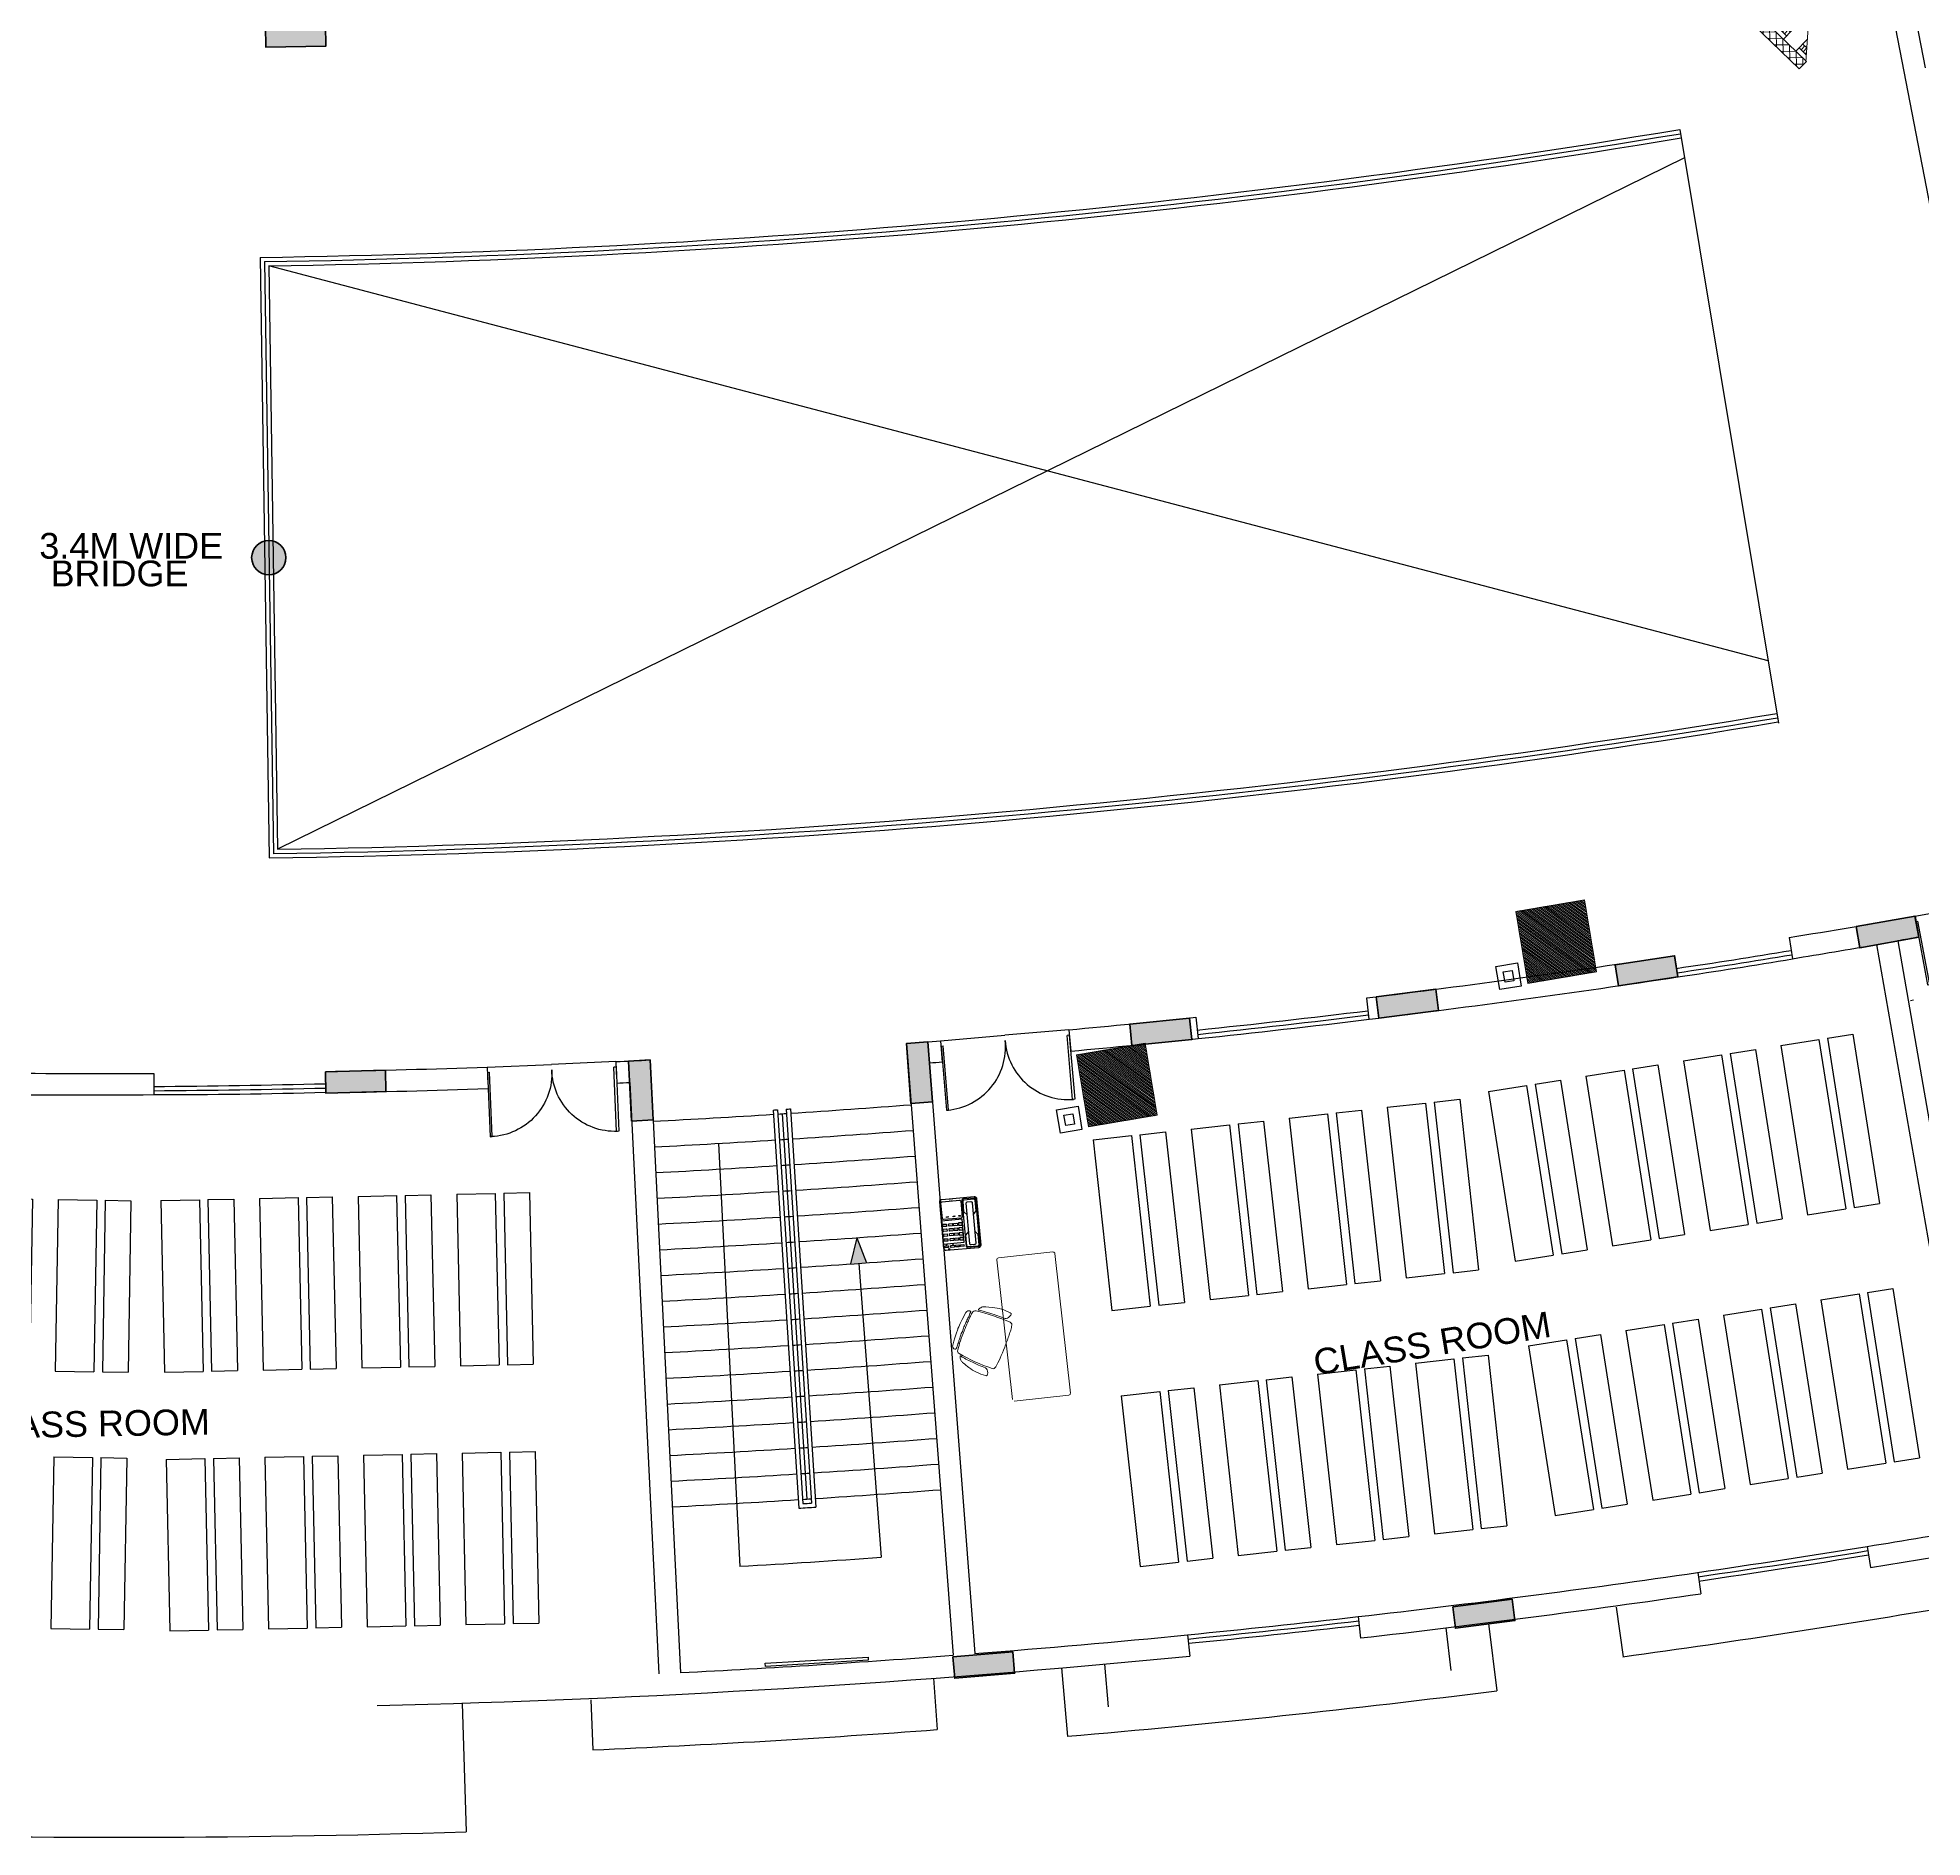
# Model space of a CAD drawing. Header units: inches. Extents: x -221585 to 401252, y -284294 to 332380.
# Drawn here: x 174484 to 176680, y 51741 to 53839 of the extents above; entities that cross this region are included whole.
import ezdxf
from ezdxf.enums import TextEntityAlignment as Align

# ---------------------------------------------------------------- set-up
doc = ezdxf.new("R2010")
doc.units = ezdxf.units.IN
doc.header["$MEASUREMENT"] = 0
doc.linetypes.add('HIDDEN', pattern=[0.375, 0.25, -0.125])
doc.linetypes.add('HIDDEN2', pattern=[0.1875, 0.125, -0.0625])
for name, color, linetype, lineweight in [('A-SEC-TXT', 3, 'Continuous', 0), ('A-WALL', 1, 'Continuous', 9), ('column fa 25', 3, 'Continuous', 35), ('FURN', 56, 'Continuous', 0), ('text', 72, 'HIDDEN2', 5), ('Wall mount speaker', 2, 'Continuous', 0)]:
    doc.layers.add(name, color=color, linetype=linetype, lineweight=lineweight)
doc.layers.add('AC-GRND-PATT', color=251, linetype='Continuous')
doc.layers.add('TEL', color=6, linetype='Continuous')
doc.styles.add('DIM', font='arial.ttf')
doc.styles.get("Standard").update_dxf_attribs({"font": 'arial.ttf'})
pattern_1 = [(135, (-206628.523, -439172.145), (31.0767903, 31.0767903), []), (45, (-206628.523, -439172.145), (31.0767903, -31.0767903), [])]

# ---------------------------------------------------------------- blocks, each defined once
blk = doc.blocks.new('fgds')
at = {"color": 253, "ltscale": 8}
for p, q in [((-348.363, -122.88), (-346.363, -122.88)), ((-348.363, -122.88), (-348.363, -123.33)), ((-346.363, -122.88), (-346.363, -123.33)), ((-348.363, -123.33), (-346.363, -123.33)), ((-348.363, -123.43), (-346.363, -123.43)), ((-348.363, -123.43), (-348.363, -123.73)), ((-346.363, -123.43), (-346.363, -123.73)), ((-348.363, -123.73), (-346.363, -123.73))]:
    blk.add_line(p, q, dxfattribs=at)
blk = doc.blocks.new('rser')
at = {"color": 2}
for p in [(-0.986, 6.93, 9945.752), (-0.986, 5.78, 9945.752), (-0.986, 4.63, 9945.752), (-0.986, 3.48, 9945.752)]:
    blk.add_blockref('fgds', p, dxfattribs=at)
blk = doc.blocks.new('A$C16F118AB')
for points in [[(0.37, 0.768), (0.37, 0.768), (0.374, 0.77), (0.374, 0.774), (0.372, 0.778), (0.364, 0.785), (0.354, 0.791), (0.344, 0.795), (0.333, 0.799), (0.321, 0.801), (0.307, 0.801), (0.283, 0.797), (0.248, 0.791), (0.205, 0.783), (0.181, 0.776), (0.156, 0.77), (0.132, 0.762), (0.106, 0.752), (0.081, 0.74), (0.057, 0.728), (0.032, 0.714), (0.008, 0.697), (0, 0.691), (0, 0.683), (0.006, 0.671), (0.018, 0.659), (0.035, 0.646), (0.049, 0.64), (0.063, 0.636), (0.075, 0.638), (0.096, 0.648), (0.116, 0.659), (0.136, 0.669), (0.156, 0.679), (0.179, 0.689), (0.199, 0.699), (0.222, 0.709), (0.244, 0.72), (0.287, 0.738), (0.321, 0.752), (0.35, 0.762), (0.37, 0.768)], [(0.565, 0.547), (0.565, 0.547), (0.559, 0.559), (0.553, 0.573), (0.545, 0.585), (0.539, 0.598), (0.53, 0.612), (0.524, 0.624), (0.516, 0.636), (0.51, 0.648), (0.504, 0.661), (0.496, 0.675), (0.488, 0.687), (0.482, 0.699), (0.474, 0.712), (0.465, 0.724), (0.457, 0.736), (0.449, 0.748), (0.439, 0.758), (0.429, 0.764), (0.417, 0.768), (0.402, 0.766), (0.354, 0.748), (0.303, 0.728), (0.256, 0.707), (0.207, 0.685), (0.159, 0.661), (0.112, 0.638), (0.065, 0.614), (0.02, 0.588), (0.012, 0.579), (0.006, 0.569), (0.006, 0.555), (0.01, 0.539), (0.014, 0.526), (0.02, 0.512), (0.024, 0.498), (0.03, 0.484), (0.037, 0.472), (0.043, 0.457), (0.049, 0.443), (0.055, 0.429), (0.063, 0.415), (0.069, 0.4), (0.077, 0.384), (0.085, 0.37), (0.093, 0.354), (0.1, 0.339), (0.108, 0.323), (0.116, 0.309), (0.134, 0.276), (0.15, 0.246), (0.167, 0.215), (0.183, 0.187), (0.199, 0.161), (0.215, 0.136), (0.232, 0.114), (0.246, 0.091), (0.256, 0.081), (0.268, 0.075), (0.28, 0.073), (0.291, 0.075), (0.339, 0.1), (0.386, 0.124), (0.433, 0.15), (0.48, 0.177), (0.524, 0.203), (0.567, 0.232), (0.61, 0.262), (0.652, 0.291), (0.663, 0.301), (0.667, 0.311), (0.667, 0.323), (0.663, 0.337), (0.654, 0.362), (0.644, 0.386), (0.634, 0.411), (0.622, 0.437), (0.61, 0.464), (0.596, 0.492), (0.581, 0.518), (0.565, 0.547)], [(0.634, 0.585), (0.634, 0.585), (0.624, 0.602), (0.614, 0.62), (0.602, 0.64), (0.587, 0.661), (0.573, 0.683), (0.557, 0.707), (0.541, 0.732), (0.524, 0.758), (0.516, 0.766), (0.508, 0.77), (0.496, 0.774), (0.484, 0.774), (0.474, 0.772), (0.467, 0.766), (0.465, 0.76), (0.469, 0.752), (0.476, 0.74), (0.484, 0.728), (0.49, 0.716), (0.498, 0.703), (0.506, 0.691), (0.512, 0.679), (0.52, 0.667), (0.526, 0.655), (0.534, 0.642), (0.541, 0.63), (0.549, 0.618), (0.555, 0.606), (0.563, 0.594), (0.569, 0.581), (0.575, 0.569), (0.581, 0.557), (0.587, 0.545), (0.596, 0.533), (0.602, 0.52), (0.608, 0.508), (0.614, 0.496), (0.62, 0.484), (0.626, 0.47), (0.632, 0.457), (0.638, 0.445), (0.642, 0.433), (0.648, 0.419), (0.654, 0.407), (0.661, 0.392), (0.667, 0.38), (0.673, 0.366), (0.679, 0.354), (0.685, 0.348), (0.691, 0.346), (0.699, 0.348), (0.707, 0.354), (0.715, 0.364), (0.717, 0.376), (0.72, 0.386), (0.717, 0.396), (0.711, 0.411), (0.705, 0.427), (0.699, 0.441), (0.693, 0.453), (0.687, 0.468), (0.683, 0.48), (0.677, 0.492), (0.673, 0.502), (0.669, 0.512), (0.663, 0.524), (0.658, 0.535), (0.652, 0.545), (0.648, 0.555), (0.642, 0.565), (0.638, 0.575), (0.634, 0.585)], [(0.638, 0.262), (0.63, 0.256), (0.622, 0.248), (0.612, 0.24), (0.598, 0.23), (0.583, 0.22), (0.567, 0.209), (0.549, 0.197), (0.528, 0.185), (0.508, 0.173), (0.488, 0.159), (0.465, 0.146), (0.445, 0.134), (0.425, 0.124), (0.404, 0.112), (0.386, 0.102), (0.366, 0.091), (0.356, 0.081), (0.35, 0.069), (0.346, 0.053), (0.346, 0.033), (0.35, 0.016), (0.356, 0.004), (0.366, 0), (0.376, 0.002), (0.402, 0.014), (0.427, 0.026), (0.451, 0.041), (0.476, 0.055), (0.498, 0.069), (0.518, 0.083), (0.539, 0.1), (0.557, 0.116), (0.573, 0.132), (0.589, 0.148), (0.602, 0.161), (0.614, 0.173), (0.624, 0.183), (0.63, 0.191), (0.636, 0.197), (0.638, 0.203), (0.642, 0.213), (0.644, 0.226), (0.646, 0.238), (0.646, 0.248), (0.646, 0.256), (0.644, 0.262), (0.64, 0.264), (0.638, 0.262)]]:
    blk.add_lwpolyline(points)
blk = doc.blocks.new('vgfsdr')
at = {"layer": 'FURN'}
for p, q in [((-347.094, -114.279, 9945.752), (-348.721, -114.469, 9945.752)), ((-346.997, -114.933, 9945.752), (-347.071, -114.297, 9945.752)), ((-348.738, -114.483, 9945.752), (-348.739, -114.492, 9945.752)), ((-348.739, -114.492, 9945.752), (-348.665, -115.127, 9945.752)), ((-348.735, -114.477, 9945.752), (-348.738, -114.483, 9945.752)), ((-348.729, -114.472, 9945.752), (-348.735, -114.477, 9945.752)), ((-348.721, -114.469, 9945.752), (-348.729, -114.472, 9945.752)), ((-347.015, -114.955, 9945.752), (-348.643, -115.145, 9945.752)), ((-347.015, -114.955, 9945.752), (-347.007, -114.952, 9945.752)), ((-347.007, -114.952, 9945.752), (-347.002, -114.948, 9945.752)), ((-347.002, -114.948, 9945.752), (-346.998, -114.941, 9945.752)), ((-346.998, -114.941, 9945.752), (-346.997, -114.933, 9945.752)), ((-348.662, -115.135, 9945.752), (-348.665, -115.127, 9945.752)), ((-348.657, -115.14, 9945.752), (-348.662, -115.135, 9945.752)), ((-348.651, -115.144, 9945.752), (-348.657, -115.14, 9945.752)), ((-348.643, -115.145, 9945.752), (-348.651, -115.144, 9945.752))]:
    blk.add_line(p, q, dxfattribs=at)
blk = doc.blocks.new('556w45')
at = {"color": 2}
blk.add_blockref('vgfsdr', (-0.017, 0.143), dxfattribs=at)
at = {"color": 2, "rotation": 6.647952394738431}
for p in [(-13.293, 40.23), (-16.273, 39.882)]:
    blk.add_blockref('rser', p, dxfattribs=at)
at = {"layer": 'FURN', "rotation": 96.64795239473506}
blk.add_blockref('A$C16F118AB', (-347.408, -114.267, 9945.752), dxfattribs=at)
blk = doc.blocks.new('RYTRTRTRTRT')
at = {"color": 1}
for p, q in [((42.518, 61.153), (42.518, 61.753)), ((42.518, 61.753), (42.538, 61.753)), ((42.538, 61.753), (42.538, 61.153)), ((43.718, 61.753), (43.698, 61.753)), ((43.698, 61.753), (43.698, 61.153)), ((43.718, 61.153), (43.718, 61.753)), ((42.518, 61.153), (42.538, 61.153)), ((42.518, 61.103), (43.118, 61.103)), ((43.718, 61.103), (43.118, 61.103)), ((43.718, 61.153), (43.698, 61.153))]:
    blk.add_line(p, q, dxfattribs=at)
for centre, start, end in [((42.528, 61.163), 359.0371, 90), ((43.708, 61.163), 90, 180.9629)]:
    blk.add_arc(centre, 0.59, start, end, dxfattribs=at)
blk = doc.blocks.new('FEGREGRE')
at = {"color": 20, "ltscale": 10}
for p, q in [((355715.3, 113822.9, 0.4), (355723.3, 113764.9, 0.4)), ((355566.4, 113803.8, 0.4), (355576.3, 113725.3, 0.4)), ((355069, 113751.9, 0.4), (355075.9, 113672.2, 0.4)), ((354919.5, 113739.9, 0.4), (354923.9, 113680.1, 0.4)), ((354370.2, 113710.8, 0.8), (354374.9, 113560.9, 0.8)), ((354520.2, 113714.9, 0.4), (354522.7, 113656.5, 0.4))]:
    blk.add_line(p, q, dxfattribs=at)
for centre, radius, start, end in [((353970.3, 126473.1, 0.4), 12828.5, 277.85338, 279.64858), ((353970.3, 126473.1, 0.4), 12848.5, 274.9361, 277.18032), ((353970.3, 126473.1, 0.4), 12828.5, 272.46779, 274.263), ((353970.4, 126424.6, 0.8), 12870, 268.1974, 271.80135)]:
    blk.add_arc(centre, radius, start, end, dxfattribs=at)
blk = doc.blocks.new('dd')
at = {"layer": 'column fa 25', "ltscale": 10}
h = blk.add_hatch(color=3, dxfattribs=at)
h.set_gradient(color1=(141, 141, 141), color2=(145, 145, 145), one_color=1, tint=0.57, name='CYLINDER')
h.paths.add_polyline_path([(177327.8, 119886), (177352.8, 119886), (177352.8, 119956), (177327.8, 119956)])
at = {"layer": 'column fa 25', "color": 1, "ltscale": 10}
blk.add_lwpolyline([(177327.8, 119886), (177352.8, 119886), (177352.8, 119956), (177327.8, 119956)], close=True, dxfattribs=at)
blk = doc.blocks.new('dffa')
at = {"layer": 'column fa 25', "ltscale": 10}
h = blk.add_hatch(color=3, dxfattribs=at)
h.set_gradient(color1=(141, 141, 141), color2=(145, 145, 145), one_color=1, tint=0.57, name='CYLINDER')
h.paths.add_polyline_path([(173919.9, 119465, 1), (173879.9, 119465, 1)])
at = {"layer": 'column fa 25', "color": 3, "ltscale": 10}
blk.add_circle((173899.9, 119465), 20, dxfattribs=at)
blk = doc.blocks.new('A$C1A3D5E7F')
at = {"color": 1}
for points in [[(6.11, 4.12), (6.11, 0.28, -0.414214), (5.83, 0), (0.28, 0, -0.414214), (0, 0.28), (0, 4.12, -0.414214), (0.28, 4.41), (5.83, 4.41, -0.414214)], [(5.97, 4.12), (5.97, 2.84, -0.414214), (5.83, 2.7), (0.28, 2.7, -0.414214), (0.14, 2.84), (0.14, 4.12, -0.414214), (0.28, 4.27), (5.83, 4.27, -0.414214)], [(2.42, 2.36), (2.42, 0.28, -0.414214), (2.28, 0.14), (0.43, 0.14, -0.414214), (0.29, 0.28), (0.29, 2.36, -0.414214), (0.43, 2.5), (2.28, 2.5, -0.414214)], [(5.69, 3.7), (5.69, 3.27, -0.414214), (5.54, 3.13), (0.71, 3.13, -0.414214), (0.57, 3.27), (0.57, 3.7, -0.414214), (0.71, 3.84), (5.54, 3.84, -0.414214)], [(3.25, 2.03), (3.25, 2.4, 0.414214), (3.23, 2.43), (3, 2.43, 0.414214), (2.97, 2.4), (2.97, 2.03, 0.414214), (3, 2), (3.23, 2, 0.414214)], [(3.84, 2.03), (3.84, 2.4, 0.414214), (3.81, 2.43), (3.58, 2.43, 0.414214), (3.55, 2.4), (3.55, 2.03, 0.414214), (3.58, 2), (3.81, 2, 0.414214)], [(4.42, 2.03), (4.42, 2.4, 0.414214), (4.39, 2.43), (4.16, 2.43, 0.414214), (4.14, 2.4), (4.14, 2.03, 0.414214), (4.16, 2), (4.39, 2, 0.414214)], [(5, 2.03), (5, 2.4, 0.414214), (4.97, 2.43), (4.75, 2.43, 0.414214), (4.72, 2.4), (4.72, 2.03, 0.414214), (4.75, 2), (4.97, 2, 0.414214)], [(5.79, 2.4), (5.79, 2.03, -0.414214), (5.76, 2), (5.6, 2, -0.414214), (5.57, 2.03), (5.57, 2.4, -0.414214), (5.6, 2.43), (5.76, 2.43, -0.414214)], [(3.25, 1.82), (3.25, 1.45, -0.414214), (3.23, 1.43), (3, 1.43, -0.414214), (2.97, 1.45), (2.97, 1.82, -0.414214), (3, 1.85), (3.23, 1.85, -0.414214)], [(3.25, 1.25), (3.25, 0.88, -0.414214), (3.23, 0.85), (3, 0.85, -0.414214), (2.97, 0.88), (2.97, 1.25, -0.414214), (3, 1.28), (3.23, 1.28, -0.414214)], [(3.25, 0.54), (3.25, 0.17, -0.414214), (3.23, 0.14), (3, 0.14, -0.414214), (2.97, 0.17), (2.97, 0.54, -0.414214), (3, 0.57), (3.23, 0.57, -0.414214)], [(3.84, 1.82), (3.84, 1.45, -0.414214), (3.81, 1.43), (3.58, 1.43, -0.414214), (3.55, 1.45), (3.55, 1.82, -0.414214), (3.58, 1.85), (3.81, 1.85, -0.414214)], [(3.84, 1.25), (3.84, 0.88, -0.414214), (3.81, 0.85), (3.58, 0.85, -0.414214), (3.55, 0.88), (3.55, 1.25, -0.414214), (3.58, 1.28), (3.81, 1.28, -0.414214)], [(3.84, 0.54), (3.84, 0.17, -0.414214), (3.81, 0.14), (3.58, 0.14, -0.414214), (3.55, 0.17), (3.55, 0.54, -0.414214), (3.58, 0.57), (3.81, 0.57, -0.414214)], [(4.42, 1.82), (4.42, 1.45, -0.414214), (4.39, 1.43), (4.16, 1.43, -0.414214), (4.14, 1.45), (4.14, 1.82, -0.414214), (4.16, 1.85), (4.39, 1.85, -0.414214)], [(4.42, 1.25), (4.42, 0.88, -0.414214), (4.39, 0.85), (4.16, 0.85, -0.414214), (4.14, 0.88), (4.14, 1.25, -0.414214), (4.16, 1.28), (4.39, 1.28, -0.414214)], [(4.42, 0.54), (4.42, 0.17, -0.414214), (4.39, 0.14), (4.16, 0.14, -0.414214), (4.14, 0.17), (4.14, 0.54, -0.414214), (4.16, 0.57), (4.39, 0.57, -0.414214)], [(5, 1.82), (5, 1.45, -0.414214), (4.97, 1.43), (4.75, 1.43, -0.414214), (4.72, 1.45), (4.72, 1.82, -0.414214), (4.75, 1.85), (4.97, 1.85, -0.414214)], [(5, 1.25), (5, 0.88, -0.414214), (4.97, 0.85), (4.75, 0.85, -0.414214), (4.72, 0.88), (4.72, 1.25, -0.414214), (4.75, 1.28), (4.97, 1.28, -0.414214)], [(5, 0.54), (5, 0.17, -0.414214), (4.97, 0.14), (4.75, 0.14, -0.414214), (4.72, 0.17), (4.72, 0.54, -0.414214), (4.75, 0.57), (4.97, 0.57, -0.414214)], [(5.79, 1.82), (5.79, 1.45, -0.414214), (5.76, 1.43), (5.6, 1.43, -0.414214), (5.57, 1.45), (5.57, 1.82, -0.414214), (5.6, 1.85), (5.76, 1.85, -0.414214)], [(5.79, 1.25), (5.79, 0.88, -0.414214), (5.76, 0.85), (5.6, 0.85, -0.414214), (5.57, 0.88), (5.57, 1.25, -0.414214), (5.6, 1.28), (5.76, 1.28, -0.414214)], [(5.79, 0.54), (5.79, 0.17, -0.414214), (5.76, 0.14), (5.6, 0.14, -0.414214), (5.57, 0.17), (5.57, 0.54, -0.414214), (5.6, 0.57), (5.76, 0.57, -0.414214)]]:
    blk.add_lwpolyline(points, format="xyb", close=True, dxfattribs=at)
for points in [[(2.11, 3.13), (1.71, 2.77), (0.43, 2.77, -0.414214), (0.28, 2.91), (0.28, 4.05, -0.414214), (0.43, 4.19), (1.71, 4.19), (2.11, 3.84)], [(4.07, 3.84), (4.48, 4.19), (5.76, 4.19, -0.414214), (5.9, 4.05), (5.9, 2.91, -0.414214), (5.76, 2.77), (4.48, 2.77), (4.07, 3.13)]]:
    blk.add_lwpolyline(points, format="xyb", dxfattribs=at)
for points in [[(2.18, 2.34), (2.18, 2.12), (2.1, 2.12), (2.1, 2.34)], [(2.18, 1.64), (2.18, 1.43), (2.1, 1.43), (2.1, 1.64)], [(2.18, 0.86), (2.18, 0.64), (2.1, 0.64), (2.1, 0.86)], [(6.02, 0.66), (6.02, 0.68), (5.91, 0.68), (5.91, 0.66)], [(6.02, 0.65), (6.02, 0.63), (5.91, 0.63), (5.91, 0.65)], [(6.02, 0.61), (6.02, 0.6), (5.91, 0.6), (5.91, 0.61)]]:
    blk.add_lwpolyline(points, close=True, dxfattribs=at)
blk.add_lwpolyline([(5.31, 0), (5.31, 2.5), (2.57, 2.5), (2.57, 0)], dxfattribs=at)
for centre in [(5.43, 1.14), (5.43, 0.35)]:
    blk.add_circle(centre, 0.0499, dxfattribs=at)
for s, height, p in [('1', 0.142, (3.15, 2.21)), ('4', 0.142, (3.73, 2.21)), ('7', 0.142, (4.31, 2.21)), ('*', 0.142, (4.9, 2.21)), ('Panasonic', 0.0995, (0.15, 1.36)), ('2', 0.142, (3.15, 1.64)), ('3', 0.142, (3.15, 1.06)), ('5', 0.142, (3.73, 1.64)), ('6', 0.142, (3.73, 1.06)), ('8', 0.142, (4.31, 1.64)), ('9', 0.142, (4.31, 1.06)), ('0', 0.142, (4.9, 1.64)), ('#', 0.142, (4.9, 1.06)), ('MIC', 0.0498, (5.86, 0.64))]:
    blk.add_text(s, height=height, rotation=90, dxfattribs=at).set_placement(p, align=Align.MIDDLE)
blk = doc.blocks.new('A$C54490F4E')
at = {"layer": 'Wall mount speaker', "ltscale": 0.1}
h = blk.add_hatch(dxfattribs=at)
h.set_pattern_fill('ANSI31', color=3, scale=50, style=0)
h.paths.add_polyline_path([(347.4, 331.9), (0, 331.9), (0, 0), (347.4, 0)])
at = {"layer": 'Wall mount speaker', "color": 3, "ltscale": 0.1}
blk.add_lwpolyline([(0, 331.9), (347.4, 331.9), (347.4, 0), (0, 0)], close=True, dxfattribs=at)
blk = doc.blocks.new('A$C1A917D7C')
at = {"layer": 'TEL', "elevation": 0}
for points in [[(0, 956), (227, 956), (227, 744), (0, 744)], [(63, 893), (164, 893), (164, 807), (63, 807)]]:
    blk.add_lwpolyline(points, close=True, dxfattribs=at)
at = {"layer": 'Wall mount speaker', "color": 2, "ltscale": 0.1, "xscale": 2.038325862171721, "yscale": 2.038325862171721, "zscale": 2.038325862171721}
blk.add_blockref('A$C54490F4E', (14, 0), dxfattribs=at)
blk = doc.blocks.new('A$C08703A85')
at = {"layer": 'AC-GRND-PATT', "lineweight": -2, "ltscale": 0.1}
h = blk.add_hatch(dxfattribs=at)
h.set_pattern_fill('ANSI37', color=0, scale=351.593746)
h.set_pattern_definition(pattern_1)
h.paths.add_polyline_path([(0, 837), (67, 837), (70, 834), (70, 6), (63, 0), (0, 0)])
h = blk.add_hatch(dxfattribs=at)
h.set_pattern_fill('BRSTONE', color=0, scale=351.593746)
h.set_pattern_definition([(180, (-206628.52, -439172.15), (-7e-13, 116.025936), []), (90, (-206944.96, -439172.15), (175.79687, 116.025936), [116.02594, -116.02594]), (90, (-206909.8, -439172.15), (175.79687, 116.025936), [116.02594, -116.02594]), (180, (-206944.96, -439152.81), (-175.796873, 116.025936), [-316.43437, 35.159375]), (180, (-206944.96, -439133.47), (-175.796873, 116.025936), [-316.43437, 35.159375]), (180, (-206944.96, -439114.13), (-175.796873, 116.025936), [-316.43437, 35.159375]), (180, (-206944.96, -439094.8), (-175.796873, 116.025936), [-316.43437, 35.159375]), (180, (-206944.96, -439075.46), (-175.796873, 116.025936), [-316.43437, 35.159375])])
h.paths.add_polyline_path([(70, 834), (481, 486), (481, 352), (70, 6)])
h = blk.add_hatch(dxfattribs=at)
h.set_pattern_fill('ANSI37', color=0, scale=351.593746)
h.set_pattern_definition(pattern_1)
h.paths.add_polyline_path([(1009, 628), (1009, 206), (481, 206), (481, 417), (481, 628)])
at = {"layer": 'A-WALL', "color": 10, "lineweight": -2, "ltscale": 0.1}
for p, q in [((0, 837), (0, 0)), ((70, 837), (0, 837)), ((481, 486), (67, 837)), ((70, 839), (70, 0)), ((481, 206), (481, 628)), ((481, 628), (1009, 628)), ((1009, 628), (1009, 206)), ((481, 206), (481, 417)), ((499, 472), (495, 475)), ((481, 352), (63, 0)), ((1009, 206), (481, 206))]:
    blk.add_line(p, q, dxfattribs=at)
at = {"layer": 'A-WALL', "color": 10, "linetype": 'ByBlock', "lineweight": -2, "ltscale": 0.1}
blk.add_line((70, 0), (0, 0), dxfattribs=at)
blk = doc.blocks.new('A$C1C8104B6')
at = {"color": 6}
for points in [[(737, 0), (887, 0), (887, 146), (737, 146)], [(760, 23), (864, 23), (864, 123), (760, 123)]]:
    blk.add_lwpolyline(points, close=True, dxfattribs=at)
at = {"layer": 'A-SEC-TXT', "rotation": 270}
blk.add_blockref('A$C08703A85', (90, 1009), dxfattribs=at)

msp = doc.modelspace()

# ---------------------------------------------------------------- hatches: boundary and pattern name
at = {"ltscale": 8}
h = msp.add_hatch(color=2, dxfattribs=at)
h.dxf.hatch_style = 1
h.paths.add_polyline_path([(175438.5, 52440), (175450, 52410.7, -0.000385), (175431.2, 52409.4)])

# ---------------------------------------------------------------- linework, layer by layer
at = {"color": 4, "ltscale": 10}
for p, q in [((176611.5, 54044.1), (176718.1, 53494.4)), ((176640.8, 54024.3), (176683.6, 53803.5)), ((174758.5, 52882.6, 0.4), (174758.5, 52882.6, 0.4)), ((174763.5, 52882.7, 0.4), (174763.5, 52882.7, 0.4)), ((176676.2, 52790.2), (176671.8, 52814.8)), ((176525.1, 52789.8), (176529.2, 52765.1)), ((176651.8, 52785.9), (176693, 52549.5, 0.4)), ((176391.7, 52768.8), (176395.5, 52744)), ((176627.1, 52781.6), (176745.8, 52101.9)), ((176032.5, 52719.4), (176035.5, 52694.6)), ((175833.8, 52696.9), (175836.4, 52672.1)), ((175496.4, 52666.3), (175550.9, 51953.4)), ((175536.2, 52669.5), (175538.2, 52644.5)), ((174619.1, 52631.3, 0), (174619.3, 52606.8, 0)), ((174819.1, 52633.5), (174819.6, 52608.7)), ((175523.2, 52643.3), (175575.9, 51955.3)), ((176616.2, 52080.2), (176620, 52055.5)), ((176418.6, 52049.8), (176422.3, 52025.1)), ((176022.9, 51998.4), (176025.7, 51973.5)), ((175824.1, 51977.3), (175826.6, 51952.4))]:
    msp.add_line(p, q, dxfattribs=at)
at = {"color": 2, "ltscale": 10}
for p, q in [((176397.7, 53731.6), (176512.8, 53039.6)), ((175341.2, 52588.8), (175371, 52124.8)), ((175346.2, 52589.1), (175375.6, 52130.1)), ((175356.2, 52589.8), (175385.6, 52130.7)), ((175361.2, 52590.1), (175390.9, 52126.1)), ((175351.5, 52584.5), (175380.3, 52135.4))]:
    msp.add_line(p, q, dxfattribs=at)
at = {"color": 2, "ltscale": 8}
for p, q in [((176403.1, 53698.7), (174763.4, 52892.7, 0.4)), ((174743.2, 53582.5, 0.4), (174753.5, 52882.6, 0.4)), ((174748.2, 53577.6, 0.4), (174758.5, 52887.6, 0.4)), ((176500.8, 53112.2, 0.4), (174753.3, 53572.6, 0.4)), ((174753.3, 53572.6, 0.4), (174763.4, 52892.7, 0.4)), ((175277.5, 52549.9), (175302, 52057)), ((175438.5, 52440), (175431.2, 52409.4)), ((175438.5, 52440), (175450, 52410.7)), ((175440.8, 52410.1), (175467, 52067.6))]:
    msp.add_line(p, q, dxfattribs=at)
at = {"color": 5}
for p, q in [((176666.5, 52716.5), (176670.1, 52717.3)), ((175331.9, 51944), (175451.6, 51951.3)), ((175451.6, 51951.3), (175451.8, 51947.6)), ((175332.2, 51940.4), (175331.9, 51944)), ((175451.8, 51947.6), (175332.2, 51940.4))]:
    msp.add_line(p, q, dxfattribs=at)
at = {"color": 1, "ltscale": 10}
for p, q in [((175685.7, 52682.3), (175688, 52657.4)), ((175007.7, 52638.9), (175008.4, 52618.9)), ((175157.6, 52645.2), (175158.5, 52625.2))]:
    msp.add_line(p, q, dxfattribs=at)
at = {"color": 4, "ltscale": 8}
for p, q in [((175197.5, 52647.2), (175233.1, 51933.1)), ((175173.8, 52621), (175207.9, 51931.8))]:
    msp.add_line(p, q, dxfattribs=at)
at = {"color": 20, "linetype": 'HIDDEN', "ltscale": 200}
for p, q in [((176125, 51985.2), (176132.2, 51925.7)), ((175727.1, 51943), (175732.5, 51883.3))]:
    msp.add_line(p, q, dxfattribs=at)
at = {"color": 2, "ltscale": 8}
for radius, start, end in [(11078.5, 270.85096, 279.45049), (11083.5, 270.87681, 279.45049), (11088.5, 270.90263, 279.45049), (11768.5, 270.89964, 279.45049), (11778.5, 270.85096, 279.45049), (11773.5, 270.87529, 279.45049), (12095, 273.61508, 273.63877), (12095, 273.68614, 273.70982), (12100, 273.70981, 274.37583), (12100, 272.94834, 273.61522), (12100, 273.63878, 273.68613), (12130, 273.70969, 274.37583), (12130, 272.94834, 273.61522), (12130, 273.63884, 273.68607), (12160, 272.94834, 273.61534), (12160, 273.63889, 273.68601), (12160, 273.70957, 274.37583), (12190, 273.70946, 274.37583), (12190, 272.94811, 273.61545), (12190, 273.63895, 273.68595), (12220, 272.94788, 273.61557), (12220, 273.63901, 273.6859), (12220, 273.70934, 274.37583), (12250, 272.94765, 273.61568), (12250, 273.63907, 273.68584), (12250, 273.70923, 274.37583), (12280, 273.70911, 274.37583), (12280, 272.94742, 273.6158), (12280, 273.63912, 273.68578), (12310, 272.94719, 273.61591), (12310, 273.63918, 273.68572), (12310, 273.709, 274.37583), (12340, 273.63924, 273.68567), (12340, 273.70888, 274.37583), (12340, 272.94697, 273.61602), (12370, 273.70877, 274.37583), (12370, 272.94674, 273.61613), (12370, 273.63929, 273.68561), (12400, 272.94652, 273.61625), (12400, 273.63935, 273.68556), (12400, 273.70866, 274.37583), (12430, 273.70855, 274.37583), (12430, 272.94629, 273.61636), (12430, 273.63941, 273.6855), (12460, 273.70844, 274.37583), (12460, 272.94607, 273.61647), (12460, 273.63946, 273.68544), (12490, 272.94585, 273.61658), (12490, 273.63952, 273.68539), (12490, 273.70833, 274.37583), (12520, 273.70822, 274.37583), (12520, 272.94563, 273.61669), (12520, 273.63957, 273.68533), (12550, 272.94541, 273.6168), (12560, 273.61683, 273.70807), (12550, 273.63963, 273.68528), (12555, 273.63963, 273.68527), (12550, 273.70811, 274.37583), (12623.5, 273.28527, 274.03542)]:
    msp.add_arc((174578.6, 64659.8), radius, start, end, dxfattribs=at)
at = {"color": 4, "ltscale": 10}
for centre, radius, start, end in [((174578.6, 64659.8), 12028.5, 279.31284, 280.02171), ((176805.9, 51984.3), 816.3, 99.1443, 100.8851), ((174652.6, 64081.8), 11445.8, 276.92438, 278.73924), ((174477.5, 65268.1), 12670.1, 279.31888, 279.76795), ((174578.6, 64659.8), 12053.5, 276.94243, 278.6691), ((174578.6, 64659.8), 12028.5, 275.28088, 275.98975), ((174578.6, 64659.8), 12028.5, 274.37583, 274.56636), ((174578.6, 64659.8), 12053.5, 275.28088, 275.98975), ((174578.6, 64659.8), 12028.5, 269.23392, 270.19286), ((174578.6, 64659.8), 12028.5, 271.14557, 272.0443), ((174578.6, 64659.8), 12028.5, 272.75882, 272.94935), ((176034.5, 46336.3), 6327.8, 94.4972, 94.63467), ((174578.6, 64659.8), 12053.5, 271.14557, 272.0443), ((174578.6, 64659.8, 0), 12053.5, 272.75882, 272.83031), ((174539.4, 61048.6, 0), 8442.2, 269.17105, 270.54322), ((174578.6, 64659.8), 12768.5, 279.19971, 284.75507), ((174578.6, 64659.8), 12743.5, 279.20042, 279.79141), ((174578.6, 64659.8), 12743.5, 276.50765, 278.30154), ((174578.6, 64659.8), 12768.5, 276.50694, 278.30225), ((174569.8, 64754.2), 12838.4, 274.49436, 275.60666), ((174578.6, 64659.8), 12768.5, 271.34984, 275.60877), ((174578.6, 64659.8), 12743.5, 272.94397, 274.37583)]:
    msp.add_arc(centre, radius, start, end, dxfattribs=at)
at = {"color": 5, "ltscale": 10}
for centre, radius, start, end in [((175440.9, 59260.6), 6576.1, 278.33223, 279.51068), ((175441.2, 59258.4), 6579, 278.33223, 279.51067), ((175441.6, 59256.3), 6581.8, 278.33223, 279.51067), ((174579.2, 64654.8), 12038.5, 275.98975, 276.94243), ((174579.2, 64654.8), 12043.5, 275.98975, 276.94243), ((174579.2, 64654.8), 12048.5, 275.98975, 276.94243), ((174528.7, 64654.5, 0), 12038.5, 270.43092, 271.38202), ((174528.7, 64654.5, 0), 12043.5, 270.43092, 271.38202), ((174615, 60336.3, 0), 7729.5, 270.03231, 271.51488), ((174578.6, 64659.8), 12743.5, 278.30154, 279.20042), ((174578.6, 64659.8), 12748.5, 278.30154, 279.20042), ((174578.6, 64659.8), 12753.5, 278.30154, 279.20042), ((174584.1, 64610.1), 12693.5, 275.6063, 276.50871), ((174584.1, 64610.1), 12698.5, 275.6063, 276.50871), ((174584.1, 64610.1), 12703.5, 275.6063, 276.50871)]:
    msp.add_arc(centre, radius, start, end, dxfattribs=at)

# ---------------------------------------------------------------- block references
at = {"color": 4}
for p, xscale, yscale, zscale, rotation in [((180663.9, 61333.9), 125.2224257317825, 125.2224257317825, 125.2224257317825, 190.4749571081583), ((180335.3, 60742.3), 124.9996098351008, 124.9996098351008, 124.9996098351008, 184.8521095728485), ((169377.7, 60047.3), -124.9985203967765, 124.9985203967808, 124.9985203967815, 182.4015560719743)]:
    msp.add_blockref('RYTRTRTRTRT', p, dxfattribs=dict(at, xscale=xscale, yscale=yscale, zscale=zscale, rotation=rotation))
at = {"color": 2, "yscale": 100}
for name, p, xscale, zscale, rotation in [('rser', (170152.9, 16297.5, -994575.2), -100.0000000000033, 100, 98.94537606924791), ('556w45', (172288, 15864.1, -994575.2), -100.0000000000038, 100, 102.9700168796175), ('556w45', (166126.3, 16527.7, -994575.2), -99.99999999999456, 100, 95.70789924612211), ('rser', (163790.4, 17305.8, -994575.2), -99.99999999999685, 99.99999999999994, 91.23903225441798), ('rser', (170199.6, 16001.1, -994575.2), -100.0000000000033, 100, 98.94537606924791), ('rser', (163787.4, 17007.1, -994575.2), -99.99999999999967, 100.0000000000001, 91.22377878123984)]:
    msp.add_blockref(name, p, dxfattribs=dict(at, xscale=xscale, zscale=zscale, rotation=rotation))
at = {"linetype": 'ByBlock', "lineweight": -3, "xscale": 9.800000000000004, "yscale": 9.800000000000004, "zscale": 9.800000000000004, "rotation": 274.9966059060958}
msp.add_blockref('A$C1A3D5E7F', (175534.9, 52484.5), dxfattribs=at)
at = {"color": 1}
msp.add_blockref('FEGREGRE', (-179391.7, -61813.3, -0.4), dxfattribs=at)
at = {"layer": 'A-SEC-TXT', "xscale": 0.17325, "yscale": 0.17325, "zscale": 0.17325, "rotation": 135.9986479017304}
msp.add_blockref('A$C1C8104B6', (176669.7, 53917.1), dxfattribs=at)
at = {"layer": 'A-SEC-TXT', "color": 30, "xscale": 0.12012, "yscale": 0.12012, "zscale": 0.12012, "rotation": 99.54320954100073}
for p in [(176301.1, 52748.2), (175789, 52581.1)]:
    msp.add_blockref('A$C1A917D7C', p, dxfattribs=at)
at = {"layer": 'column fa 25', "color": 3}
for p, rotation in [((52051.4, 229246.6, 0), 270.9134567588072), ((27706.4, 206580.3, 0), 280.0146859487035), ((31104.3, 210014.2, 0), 278.6595025771848), ((34657, 213430.3, 0), 277.2787931998902), ((39076.9, 217420.4, 0), 275.6215296651386), ((343185.1, 185734.4, 0), 184.3757985853349), ((50435.8, 226836.2, 0), 271.4659491294428), ((346336, 181214, 0), 182.8540613734778), ((34746.1, 212719.2, 0), 277.2788224560398)]:
    msp.add_blockref('dd', p, dxfattribs=dict(at, rotation=rotation))
msp.add_blockref('dffa', (853.3, -66232.4, 0.4), dxfattribs=at)
at = {"layer": 'column fa 25', "color": 3, "extrusion": (3.54713e-05, -0.000433095, 1), "rotation": 274.6821871092998}
msp.add_blockref('dd', (41589.6, 218901.5, -16.3), dxfattribs=at)

# ---------------------------------------------------------------- texts
at = {"layer": 'text', "lineweight": -2, "ltscale": 2, "char_height": 30, "width": 355.22, "style": 'DIM'}
for s, insert, attachment_point, rotation in [('{\\C3;3.4M WIDE }', (174485.7, 53231, 0.4), 7, 359.9851), ('{\\C3;BRIDGE}', (174498.8, 53198.8, 0.4), 7, 359.9851), ('{\\C3;CLASS ROOM}', (176249.4, 52324.4, -1535688.6), 9, 9.3365), ('{\\C3;CLASS ROOM}', (174684.7, 52210.2, -1535688.6), 9, 0.9843)]:
    msp.add_mtext(s, dxfattribs=dict(at, insert=insert, attachment_point=attachment_point, rotation=rotation))

doc.saveas('drawing.dxf')
